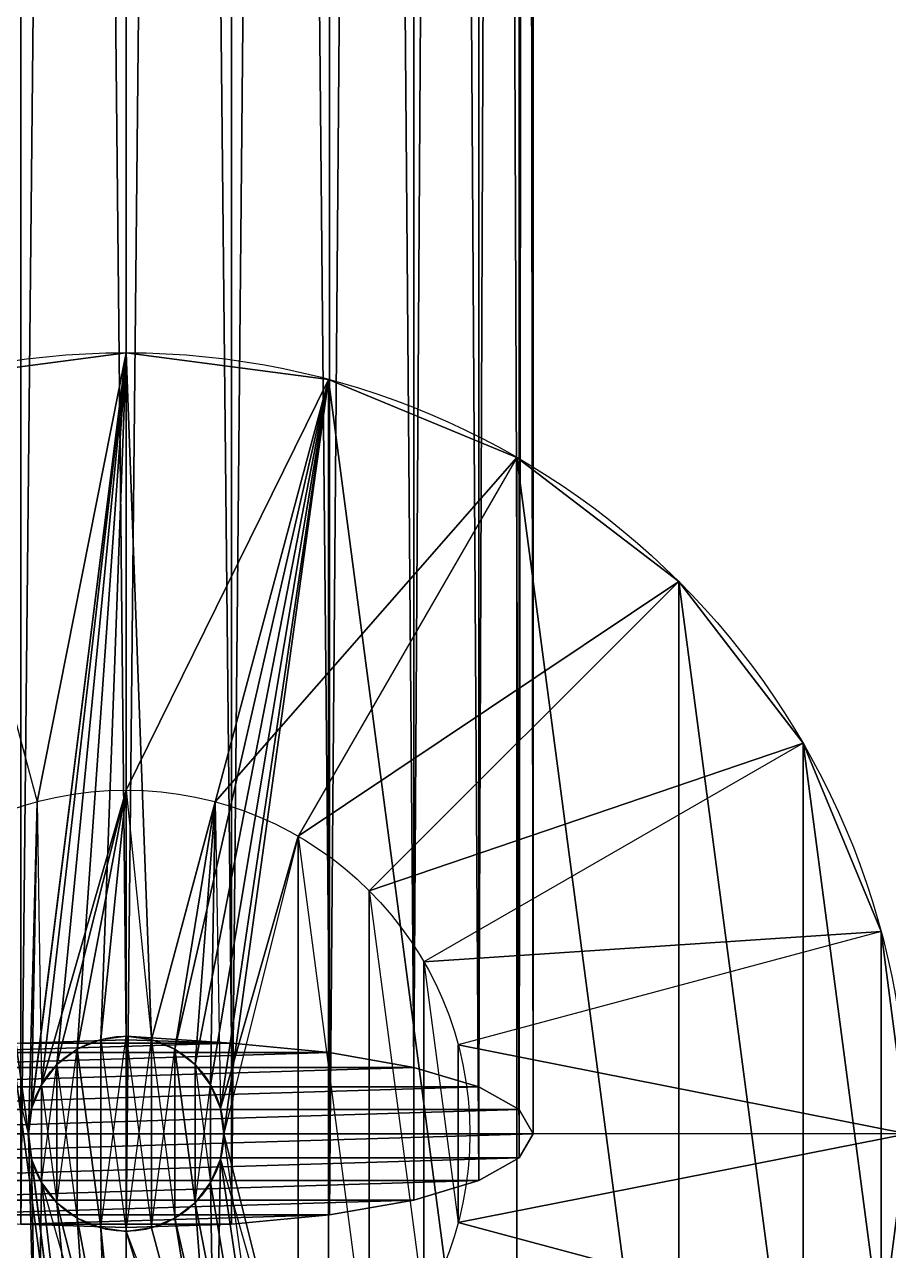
# Model space of a CAD drawing. Header units: metres. Extents: x 7513097.9 to 7513162, y 4691686.1 to 4691732.8.
# Drawn here: x 7513130.3367 to 7513130.3819, y 4691693.0751 to 4691693.1394 of the extents above; entities that cross this region are included whole.
import ezdxf

# ---------------------------------------------------------------- set-up
doc = ezdxf.new("R2010")
doc.units = ezdxf.units.M
doc.layers.add('shtyll_telefoni', color=52, linetype='Continuous')
doc.layers.add('Terreni', color=37, linetype='Continuous')

# ---------------------------------------------------------------- blocks, each defined once
blk = doc.blocks.new('Group_3')
for p, q in [((0.32067, 1.08718, 12.70466), (0.32067, 0.08572, 12.94924)), ((0.33095, 1.08718, 12.70331), (0.33095, 0.08504, 12.94806)), ((0.34052, 1.08718, 12.69935), (0.34052, 0.08412, 12.94432)), ((0.34874, 1.08718, 12.69304), (0.34874, 0.08267, 12.93837)), ((0.35505, 1.08718, 12.68482), (0.35505, 0.08077, 12.93061)), ((0.35901, 1.08718, 12.67525), (0.35901, 0.07857, 12.92158)), ((0.36036, 1.08718, 12.66498), (0.36036, 0.0762, 12.91188)), ((0.35901, 1.08481, 12.65528), (0.35901, 0.07383, 12.90219)), ((0.35505, 1.08261, 12.64625), (0.35505, 0.07163, 12.89315)), ((0.34874, 1.08071, 12.63849), (0.34874, 0.06973, 12.8854)), ((0.34052, 1.07926, 12.63254), (0.34052, 0.06828, 12.87945)), ((0.32067, 1.07803, 12.62752), (0.32067, 0.06705, 12.87443)), ((0.33095, 0.06736, 12.8757), (0.33095, 1.07834, 12.6288)), ((0.32067, 0.1524, 13.00554), (0.32067, 0.10973, 13.09286)), ((0.30095, 0.1498, 13.00554), (0.312, 0.10859, 13.09286)), ((0.3404, 0.1498, 13.00554), (0.32935, 0.10859, 13.09286)), ((0.35877, 0.14219, 13.00554), (0.33744, 0.10524, 13.09286)), ((0.37456, 0.13008, 13.00554), (0.34438, 0.09991, 13.09286)), ((0.38667, 0.1143, 13.00554), (0.34971, 0.09296, 13.09286)), ((0.39428, 0.09592, 13.00554), (0.35306, 0.08488, 13.09286)), ((0.3104, 0.08504, 12.94806), (0.32067, 0.08535, 12.94934)), ((0.31821, 0.0854, 13.00554), (0.31821, 0.0854, 13.09286)), ((0.31821, 0.0854, 13.00554), (0.31821, 0.0854, 12.91188)), ((0.32067, 0.08572, 12.94924), (0.32067, 0.08535, 12.94934)), ((0.32067, 0.08572, 13.00554), (0.32067, 0.08572, 13.09286)), ((0.32067, 0.08572, 12.94924), (0.32067, 0.08572, 12.91188)), ((0.32067, 0.08572, 13.00554), (0.32067, 0.08572, 12.94924)), ((0.32067, 0.08535, 12.94934), (0.33095, 0.08504, 12.94806)), ((0.32314, 0.0854, 13.00554), (0.32314, 0.0854, 13.09286)), ((0.32314, 0.0854, 13.00554), (0.32314, 0.0854, 12.91188)), ((0.33095, 0.08504, 12.94806), (0.34052, 0.08412, 12.94432)), ((0.31591, 0.08445, 13.00554), (0.31591, 0.08445, 13.09286)), ((0.31591, 0.08445, 13.00554), (0.31591, 0.08445, 12.91188)), ((0.32544, 0.08445, 13.00554), (0.32544, 0.08445, 13.09286)), ((0.32544, 0.08445, 13.00554), (0.32544, 0.08445, 12.91188)), ((0.34052, 0.08412, 12.94432), (0.34874, 0.08267, 12.93837)), ((0.31394, 0.08294, 13.00554), (0.31394, 0.08294, 13.09286)), ((0.31394, 0.08294, 13.00554), (0.31394, 0.08294, 12.91188)), ((0.32741, 0.08294, 13.00554), (0.32741, 0.08294, 13.09286)), ((0.32741, 0.08294, 13.00554), (0.32741, 0.08294, 12.91188)), ((0.34874, 0.08267, 12.93837), (0.35505, 0.08077, 12.93061)), ((0.31243, 0.08096, 13.00554), (0.31243, 0.08096, 13.09286)), ((0.31243, 0.08096, 13.00554), (0.31243, 0.08096, 12.91188)), ((0.32892, 0.08096, 13.00554), (0.32892, 0.08096, 13.09286)), ((0.32892, 0.08096, 13.00554), (0.32892, 0.08096, 12.91188)), ((0.35505, 0.08077, 12.93061), (0.35901, 0.07857, 12.92158)), ((0.31147, 0.07867, 13.00554), (0.31147, 0.07867, 13.09286)), ((0.31147, 0.07867, 13.00554), (0.31147, 0.07867, 12.91188)), ((0.32988, 0.07867, 13.00554), (0.32988, 0.07867, 13.09286)), ((0.32988, 0.07867, 13.00554), (0.32988, 0.07867, 12.91188)), ((0.35901, 0.07857, 12.92158), (0.36036, 0.0762, 12.91188)), ((0.31115, 0.0762, 13.00554), (0.31115, 0.0762, 13.09286)), ((0.31115, 0.0762, 13.00554), (0.31115, 0.0762, 12.91188)), ((0.3302, 0.0762, 13.00554), (0.3302, 0.0762, 13.09286)), ((0.3302, 0.0762, 13.00554), (0.3302, 0.0762, 12.91188)), ((0.39687, 0.0762, 13.00554), (0.3542, 0.0762, 13.09286)), ((0.36036, 0.0762, 12.91188), (0.35901, 0.07383, 12.90219)), ((0.31147, 0.07373, 13.00554), (0.31147, 0.07373, 13.09286)), ((0.31147, 0.07373, 13.00554), (0.31147, 0.07373, 12.91188)), ((0.32988, 0.07373, 13.00554), (0.32988, 0.07373, 13.09286)), ((0.32988, 0.07373, 13.00554), (0.32988, 0.07373, 12.91188)), ((0.35901, 0.07383, 12.90219), (0.35505, 0.07163, 12.89315)), ((0.31243, 0.07144, 13.00554), (0.31243, 0.07144, 13.09286)), ((0.31243, 0.07144, 13.00554), (0.31243, 0.07144, 12.91188)), ((0.32892, 0.07144, 13.00554), (0.32892, 0.07144, 13.09286)), ((0.32892, 0.07144, 13.00554), (0.32892, 0.07144, 12.91188)), ((0.35505, 0.07163, 12.89315), (0.34874, 0.06973, 12.8854)), ((0.31394, 0.06946, 13.00554), (0.31394, 0.06946, 13.09286)), ((0.31394, 0.06946, 13.00554), (0.31394, 0.06946, 12.91188)), ((0.32741, 0.06946, 13.00554), (0.32741, 0.06946, 13.09286)), ((0.32741, 0.06946, 13.00554), (0.32741, 0.06946, 12.91188)), ((0.34874, 0.06973, 12.8854), (0.34052, 0.06828, 12.87945)), ((0.34052, 0.06828, 12.87945), (0.33095, 0.06736, 12.8757)), ((0.32067, 0.06705, 12.87443), (0.3104, 0.06736, 12.8757)), ((0.31591, 0.06795, 13.00554), (0.31591, 0.06795, 13.09286)), ((0.31591, 0.06795, 13.00554), (0.31591, 0.06795, 12.91188)), ((0.31821, 0.067, 13.00554), (0.31821, 0.067, 13.09286)), ((0.31821, 0.067, 13.00554), (0.31821, 0.067, 12.91188)), ((0.33095, 0.06736, 12.8757), (0.32067, 0.06705, 12.87443)), ((0.32314, 0.067, 13.00554), (0.32314, 0.067, 13.09286)), ((0.32314, 0.067, 13.00554), (0.32314, 0.067, 12.91188)), ((0.32544, 0.06795, 13.00554), (0.32544, 0.06795, 13.09286)), ((0.32544, 0.06795, 13.00554), (0.32544, 0.06795, 12.91188)), ((0.39428, 0.05648, 13.00554), (0.35306, 0.06752, 13.09286)), ((0.32067, 0.06667, 13.00554), (0.32067, 0.06667, 13.09286)), ((0.32067, 0.06667, 13.00554), (0.32067, 0.06667, 12.91188))]:
    blk.add_line(p, q)
for centre, radius in [((0.32067, 0.0762, 13.00554), 0.0762), ((0.32067, 0.0762, 13.09286), 0.03353), ((0.32067, 0.0762, 13.00554), 0.00952), ((0.32067, 0.0762, 13.09286), 0.00952), ((0.32067, 0.0762, 12.91188), 0.00953)]:
    blk.add_circle(centre, radius)
at = {"color": 9, "true_color": 0xc1c1c1}
mesh = blk.add_polyface(dxfattribs=at)
corners = [(0.32067, 0.08535, 12.94934), (0.3104, 1.08718, 12.70331), (0.3104, 0.08504, 12.94806), (0.32067, 1.08718, 12.70466), (0.32067, 0.08572, 12.94924)]
mesh.append_faces([[corners[k] for k in face] for face in [(0, 1, 2), (3, 0, 4)]], dxfattribs={"vtx0": -1, "color": 9})
mesh.append_faces([[corners[k] for k in face] for face in [(1, 0, 3)]], dxfattribs={"vtx0": -1, "vtx1": -1, "color": 9})
mesh = blk.add_polyface(dxfattribs=at)
corners = [(0.33095, 0.08504, 12.94806), (0.32067, 0.08572, 12.94924), (0.32067, 0.08535, 12.94934), (0.32067, 1.08718, 12.70466), (0.33095, 1.08718, 12.70331)]
mesh.append_faces([[corners[k] for k in face] for face in [(0, 1, 2), (3, 0, 4)]], dxfattribs={"vtx0": -1, "color": 9})
mesh.append_faces([[corners[k] for k in face] for face in [(1, 0, 3)]], dxfattribs={"vtx0": -1, "vtx1": -1, "color": 9})
mesh = blk.add_polyface(dxfattribs=at)
corners = [(0.34052, 0.08412, 12.94432), (0.33095, 1.08718, 12.70331), (0.33095, 0.08504, 12.94806), (0.34052, 1.08718, 12.69935)]
mesh.append_faces([[corners[k] for k in face] for face in [(0, 1, 2), (1, 0, 3)]], dxfattribs={"vtx0": -1, "color": 9})
mesh = blk.add_polyface(dxfattribs=at)
corners = [(0.34874, 0.08267, 12.93837), (0.34052, 1.08718, 12.69935), (0.34052, 0.08412, 12.94432), (0.34874, 1.08718, 12.69304)]
mesh.append_faces([[corners[k] for k in face] for face in [(0, 1, 2), (1, 0, 3)]], dxfattribs={"vtx0": -1, "color": 9})
mesh = blk.add_polyface(dxfattribs=at)
corners = [(0.35505, 1.08718, 12.68482), (0.34874, 0.08267, 12.93837), (0.35505, 0.08077, 12.93061), (0.34874, 1.08718, 12.69304)]
mesh.append_faces([[corners[k] for k in face] for face in [(0, 1, 2), (1, 0, 3)]], dxfattribs={"vtx0": -1, "color": 9})
mesh = blk.add_polyface(dxfattribs=at)
corners = [(0.35901, 1.08718, 12.67525), (0.35505, 0.08077, 12.93061), (0.35901, 0.07857, 12.92158), (0.35505, 1.08718, 12.68482)]
mesh.append_faces([[corners[k] for k in face] for face in [(0, 1, 2), (1, 0, 3)]], dxfattribs={"vtx0": -1, "color": 9})
mesh = blk.add_polyface(dxfattribs=at)
corners = [(0.36036, 1.08718, 12.66498), (0.35901, 0.07857, 12.92158), (0.36036, 0.0762, 12.91188), (0.35901, 1.08718, 12.67525)]
mesh.append_faces([[corners[k] for k in face] for face in [(0, 1, 2), (1, 0, 3)]], dxfattribs={"vtx0": -1, "color": 9})
mesh = blk.add_polyface(dxfattribs=at)
corners = [(0.35901, 1.08481, 12.65528), (0.36036, 0.0762, 12.91188), (0.35901, 0.07383, 12.90219), (0.36036, 1.08718, 12.66498)]
mesh.append_faces([[corners[k] for k in face] for face in [(0, 1, 2), (1, 0, 3)]], dxfattribs={"vtx0": -1, "color": 9})
mesh = blk.add_polyface(dxfattribs=at)
corners = [(0.35505, 1.08261, 12.64625), (0.35901, 0.07383, 12.90219), (0.35505, 0.07163, 12.89315), (0.35901, 1.08481, 12.65528)]
mesh.append_faces([[corners[k] for k in face] for face in [(0, 1, 2), (1, 0, 3)]], dxfattribs={"vtx0": -1, "color": 9})
mesh = blk.add_polyface(dxfattribs=at)
corners = [(0.34874, 1.08071, 12.63849), (0.35505, 0.07163, 12.89315), (0.34874, 0.06973, 12.8854), (0.35505, 1.08261, 12.64625)]
mesh.append_faces([[corners[k] for k in face] for face in [(0, 1, 2), (1, 0, 3)]], dxfattribs={"vtx0": -1, "color": 9})
mesh = blk.add_polyface(dxfattribs=at)
corners = [(0.34874, 1.08071, 12.63849), (0.34052, 0.06828, 12.87945), (0.34052, 1.07926, 12.63254), (0.34874, 0.06973, 12.8854)]
mesh.append_faces([[corners[k] for k in face] for face in [(0, 1, 2), (1, 0, 3)]], dxfattribs={"vtx0": -1, "color": 9})
mesh = blk.add_polyface(dxfattribs=at)
corners = [(0.34052, 1.07926, 12.63254), (0.33095, 0.06736, 12.8757), (0.33095, 1.07834, 12.6288), (0.34052, 0.06828, 12.87945)]
mesh.append_faces([[corners[k] for k in face] for face in [(0, 1, 2), (1, 0, 3)]], dxfattribs={"vtx0": -1, "color": 9})
mesh = blk.add_polyface(dxfattribs=at)
corners = [(0.32067, 1.07803, 12.62752), (0.3104, 0.06736, 12.8757), (0.3104, 1.07834, 12.6288), (0.32067, 0.06705, 12.87443)]
mesh.append_faces([[corners[k] for k in face] for face in [(0, 1, 2), (1, 0, 3)]], dxfattribs={"vtx0": -1, "color": 9})
mesh = blk.add_polyface(dxfattribs=at)
corners = [(0.33095, 1.07834, 12.6288), (0.32067, 0.06705, 12.87443), (0.32067, 1.07803, 12.62752), (0.33095, 0.06736, 12.8757)]
mesh.append_faces([[corners[k] for k in face] for face in [(0, 1, 2), (1, 0, 3)]], dxfattribs={"vtx0": -1, "color": 9})
at = {"color": 19, "true_color": 0x332314}
mesh = blk.add_polyface(dxfattribs=at)
corners = [(0.32067, 0.1524, 13.00554), (0.31115, 0.0762, 13.00554), (0.30095, 0.1498, 13.00554), (0.31147, 0.07867, 13.00554), (0.31243, 0.08096, 13.00554), (0.31394, 0.08294, 13.00554), (0.31591, 0.08445, 13.00554), (0.31821, 0.0854, 13.00554), (0.32067, 0.08572, 13.00554), (0.32314, 0.0854, 13.00554), (0.3404, 0.1498, 13.00554), (0.32544, 0.08445, 13.00554), (0.32741, 0.08294, 13.00554), (0.32892, 0.08096, 13.00554), (0.32988, 0.07867, 13.00554), (0.3302, 0.0762, 13.00554), (0.3404, 0.0026, 13.00554), (0.35877, 0.01021, 13.00554), (0.35877, 0.14219, 13.00554), (0.37456, 0.02232, 13.00554), (0.37456, 0.13008, 13.00554), (0.38667, 0.0381, 13.00554), (0.38667, 0.1143, 13.00554), (0.39428, 0.05648, 13.00554), (0.39428, 0.09592, 13.00554), (0.39687, 0.0762, 13.00554), (0.24707, 0.09592, 13.00554), (0.24707, 0.05648, 13.00554), (0.24447, 0.0762, 13.00554), (0.25468, 0.0381, 13.00554), (0.25468, 0.1143, 13.00554), (0.26679, 0.02232, 13.00554), (0.26679, 0.13008, 13.00554), (0.28257, 0.01021, 13.00554), (0.28257, 0.14219, 13.00554), (0.30095, 0.0026, 13.00554), (0.32067, 0, 13.00554), (0.31147, 0.07373, 13.00554), (0.31243, 0.07144, 13.00554), (0.31394, 0.06946, 13.00554), (0.31591, 0.06795, 13.00554), (0.31821, 0.067, 13.00554), (0.32067, 0.06667, 13.00554), (0.32314, 0.067, 13.00554), (0.32544, 0.06795, 13.00554), (0.32741, 0.06946, 13.00554), (0.32892, 0.07144, 13.00554), (0.32988, 0.07373, 13.00554)]
mesh.append_faces([[corners[k] for k in face] for face in [(23, 24, 25), (26, 27, 28)]], dxfattribs={"vtx0": -1, "color": 19})
mesh.append_faces([[corners[k] for k in face] for face in [(0, 1, 2), (1, 0, 3), (3, 0, 4), (4, 0, 5), (5, 0, 6), (6, 0, 7), (7, 0, 8), (8, 0, 9), (9, 10, 11), (11, 10, 12), (12, 10, 13), (13, 10, 14), (14, 10, 15), (16, 10, 17), (17, 18, 19), (19, 20, 21), (21, 22, 23), (27, 26, 29), (29, 30, 31), (31, 32, 33), (33, 34, 35), (35, 2, 36), (36, 42, 16)]], dxfattribs={"vtx0": -1, "vtx1": -1, "color": 19})
mesh.append_faces([[corners[k] for k in face] for face in [(15, 10, 16), (36, 2, 1)]], dxfattribs={"vtx0": -1, "vtx1": -1, "vtx2": -1, "color": 19})
mesh.append_faces([[corners[k] for k in face] for face in [(9, 0, 10), (17, 10, 18), (19, 18, 20), (21, 20, 22), (23, 22, 24), (29, 26, 30), (31, 30, 32), (33, 32, 34), (35, 34, 2), (36, 1, 37), (36, 37, 38), (36, 38, 39), (36, 39, 40), (36, 40, 41), (36, 41, 42), (16, 42, 43), (16, 43, 44), (16, 44, 45), (16, 45, 46), (16, 46, 47), (16, 47, 15)]], dxfattribs={"vtx0": -1, "vtx2": -1, "color": 19})
mesh = blk.add_polyface(dxfattribs=at)
corners = [(0.312, 0.10859, 13.09286), (0.32067, 0.1524, 13.00554), (0.30095, 0.1498, 13.00554), (0.32067, 0.10973, 13.09286)]
mesh.append_faces([[corners[k] for k in face] for face in [(0, 1, 2), (1, 0, 3)]], dxfattribs={"vtx0": -1, "color": 19})
mesh = blk.add_polyface(dxfattribs=at)
corners = [(0.32067, 0.10973, 13.09286), (0.3404, 0.1498, 13.00554), (0.32067, 0.1524, 13.00554), (0.32935, 0.10859, 13.09286)]
mesh.append_faces([[corners[k] for k in face] for face in [(0, 1, 2), (1, 0, 3)]], dxfattribs={"vtx0": -1, "color": 19})
mesh = blk.add_polyface(dxfattribs=at)
corners = [(0.30391, 0.10524, 13.09286), (0.30095, 0.1498, 13.00554), (0.28257, 0.14219, 13.00554), (0.312, 0.10859, 13.09286)]
mesh.append_faces([[corners[k] for k in face] for face in [(0, 1, 2), (1, 0, 3)]], dxfattribs={"vtx0": -1, "color": 19})
mesh = blk.add_polyface(dxfattribs=at)
corners = [(0.32935, 0.10859, 13.09286), (0.35877, 0.14219, 13.00554), (0.3404, 0.1498, 13.00554), (0.33744, 0.10524, 13.09286)]
mesh.append_faces([[corners[k] for k in face] for face in [(0, 1, 2), (1, 0, 3)]], dxfattribs={"vtx0": -1, "color": 19})
mesh = blk.add_polyface(dxfattribs=at)
corners = [(0.33744, 0.10524, 13.09286), (0.37456, 0.13008, 13.00554), (0.35877, 0.14219, 13.00554), (0.34438, 0.09991, 13.09286)]
mesh.append_faces([[corners[k] for k in face] for face in [(0, 1, 2), (1, 0, 3)]], dxfattribs={"vtx0": -1, "color": 19})
mesh = blk.add_polyface(dxfattribs=at)
corners = [(0.38667, 0.1143, 13.00554), (0.34438, 0.09991, 13.09286), (0.34971, 0.09296, 13.09286), (0.37456, 0.13008, 13.00554)]
mesh.append_faces([[corners[k] for k in face] for face in [(0, 1, 2), (1, 0, 3)]], dxfattribs={"vtx0": -1, "color": 19})
mesh = blk.add_polyface(dxfattribs=at)
corners = [(0.39428, 0.09592, 13.00554), (0.34971, 0.09296, 13.09286), (0.35306, 0.08488, 13.09286), (0.38667, 0.1143, 13.00554)]
mesh.append_faces([[corners[k] for k in face] for face in [(0, 1, 2), (1, 0, 3)]], dxfattribs={"vtx0": -1, "color": 19})
mesh = blk.add_polyface(dxfattribs=at)
corners = [(0.28829, 0.06752, 13.09286), (0.28829, 0.08488, 13.09286), (0.28715, 0.0762, 13.09286), (0.29164, 0.05944, 13.09286), (0.29164, 0.09296, 13.09286), (0.29697, 0.05249, 13.09286), (0.29697, 0.09991, 13.09286), (0.30391, 0.04716, 13.09286), (0.30391, 0.10524, 13.09286), (0.312, 0.04381, 13.09286), (0.31115, 0.0762, 13.09286), (0.31147, 0.07373, 13.09286), (0.31243, 0.07144, 13.09286), (0.32067, 0.04267, 13.09286), (0.31394, 0.06946, 13.09286), (0.31591, 0.06795, 13.09286), (0.31821, 0.067, 13.09286), (0.32067, 0.06667, 13.09286), (0.32935, 0.04381, 13.09286), (0.32314, 0.067, 13.09286), (0.32544, 0.06795, 13.09286), (0.32741, 0.06946, 13.09286), (0.32892, 0.07144, 13.09286), (0.32988, 0.07373, 13.09286), (0.33744, 0.04716, 13.09286), (0.3302, 0.0762, 13.09286), (0.312, 0.10859, 13.09286), (0.31147, 0.07867, 13.09286), (0.31243, 0.08096, 13.09286), (0.32067, 0.10973, 13.09286), (0.31394, 0.08294, 13.09286), (0.31591, 0.08445, 13.09286), (0.31821, 0.0854, 13.09286), (0.32067, 0.08572, 13.09286), (0.32314, 0.0854, 13.09286), (0.32935, 0.10859, 13.09286), (0.32544, 0.08445, 13.09286), (0.32741, 0.08294, 13.09286), (0.32892, 0.08096, 13.09286), (0.32988, 0.07867, 13.09286), (0.33744, 0.10524, 13.09286), (0.34438, 0.05249, 13.09286), (0.34438, 0.09991, 13.09286), (0.34971, 0.05944, 13.09286), (0.34971, 0.09296, 13.09286), (0.35306, 0.06752, 13.09286), (0.35306, 0.08488, 13.09286), (0.3542, 0.0762, 13.09286)]
mesh.append_faces([[corners[k] for k in face] for face in [(0, 1, 2), (46, 45, 47)]], dxfattribs={"vtx0": -1, "color": 19})
mesh.append_faces([[corners[k] for k in face] for face in [(1, 3, 4), (4, 5, 6), (6, 7, 8), (10, 9, 11), (11, 9, 12), (12, 13, 14), (14, 13, 15), (15, 13, 16), (16, 13, 17), (17, 18, 19), (19, 18, 20), (20, 18, 21), (21, 18, 22), (22, 18, 23), (23, 24, 25), (26, 28, 29), (29, 34, 35), (35, 39, 40), (40, 41, 42), (42, 43, 44), (44, 45, 46)]], dxfattribs={"vtx0": -1, "vtx1": -1, "color": 19})
mesh.append_faces([[corners[k] for k in face] for face in [(8, 9, 10), (40, 25, 24)]], dxfattribs={"vtx0": -1, "vtx1": -1, "vtx2": -1, "color": 19})
mesh.append_faces([[corners[k] for k in face] for face in [(1, 0, 3), (4, 3, 5), (6, 5, 7), (8, 7, 9), (12, 9, 13), (17, 13, 18), (23, 18, 24), (10, 26, 8), (26, 10, 27), (26, 27, 28), (29, 28, 30), (29, 30, 31), (29, 31, 32), (29, 32, 33), (29, 33, 34), (35, 34, 36), (35, 36, 37), (35, 37, 38), (35, 38, 39), (40, 39, 25), (40, 24, 41), (42, 41, 43), (44, 43, 45)]], dxfattribs={"vtx0": -1, "vtx2": -1, "color": 19})
mesh = blk.add_polyface(dxfattribs=at)
corners = [(0.39687, 0.0762, 13.00554), (0.35306, 0.08488, 13.09286), (0.3542, 0.0762, 13.09286), (0.39428, 0.09592, 13.00554)]
mesh.append_faces([[corners[k] for k in face] for face in [(0, 1, 2), (1, 0, 3)]], dxfattribs={"vtx0": -1, "color": 19})
mesh = blk.add_polyface()
corners = [(0.33095, 0.06736, 12.8757), (0.3104, 0.06736, 12.8757), (0.32067, 0.06705, 12.87443), (0.34052, 0.06828, 12.87945), (0.30083, 0.06828, 12.87945), (0.34874, 0.06973, 12.8854), (0.29261, 0.06973, 12.8854), (0.35505, 0.07163, 12.89315), (0.2863, 0.07163, 12.89315), (0.35901, 0.07383, 12.90219), (0.28234, 0.07383, 12.90219), (0.36036, 0.0762, 12.91188), (0.28099, 0.0762, 12.91188), (0.35901, 0.07857, 12.92158), (0.28234, 0.07857, 12.92158), (0.35505, 0.08077, 12.93061), (0.2863, 0.08077, 12.93061), (0.34874, 0.08267, 12.93837), (0.29261, 0.08267, 12.93837), (0.34052, 0.08412, 12.94432), (0.30083, 0.08412, 12.94432), (0.33095, 0.08504, 12.94806), (0.3104, 0.08504, 12.94806), (0.32067, 0.08535, 12.94934)]
mesh.append_faces([[corners[k] for k in face] for face in [(0, 1, 2), (22, 21, 23)]], dxfattribs={"vtx0": -1})
mesh.append_faces([[corners[k] for k in face] for face in [(1, 3, 4), (4, 5, 6), (6, 7, 8), (8, 9, 10), (10, 11, 12), (12, 13, 14), (14, 15, 16), (16, 17, 18), (18, 19, 20), (20, 21, 22)]], dxfattribs={"vtx0": -1, "vtx1": -1})
mesh.append_faces([[corners[k] for k in face] for face in [(1, 0, 3), (4, 3, 5), (6, 5, 7), (8, 7, 9), (10, 9, 11), (12, 11, 13), (14, 13, 15), (16, 15, 17), (18, 17, 19), (20, 19, 21)]], dxfattribs={"vtx0": -1, "vtx2": -1})
mesh = blk.add_polyface()
corners = [(0.31147, 0.07373, 13.00554), (0.31147, 0.07867, 13.00554), (0.31115, 0.0762, 13.00554), (0.31243, 0.07144, 13.00554), (0.31243, 0.08096, 13.00554), (0.31394, 0.06946, 13.00554), (0.31394, 0.08294, 13.00554), (0.31591, 0.06795, 13.00554), (0.31591, 0.08445, 13.00554), (0.31821, 0.067, 13.00554), (0.31821, 0.0854, 13.00554), (0.32067, 0.06667, 13.00554), (0.32067, 0.08572, 13.00554), (0.32314, 0.067, 13.00554), (0.32314, 0.0854, 13.00554), (0.32544, 0.06795, 13.00554), (0.32544, 0.08445, 13.00554), (0.32741, 0.06946, 13.00554), (0.32741, 0.08294, 13.00554), (0.32892, 0.07144, 13.00554), (0.32892, 0.08096, 13.00554), (0.32988, 0.07373, 13.00554), (0.32988, 0.07867, 13.00554), (0.3302, 0.0762, 13.00554)]
mesh.append_faces([[corners[k] for k in face] for face in [(0, 1, 2), (22, 21, 23)]], dxfattribs={"vtx0": -1})
mesh.append_faces([[corners[k] for k in face] for face in [(1, 3, 4), (4, 5, 6), (6, 7, 8), (8, 9, 10), (10, 11, 12), (12, 13, 14), (14, 15, 16), (16, 17, 18), (18, 19, 20), (20, 21, 22)]], dxfattribs={"vtx0": -1, "vtx1": -1})
mesh.append_faces([[corners[k] for k in face] for face in [(1, 0, 3), (4, 3, 5), (6, 5, 7), (8, 7, 9), (10, 9, 11), (12, 11, 13), (14, 13, 15), (16, 15, 17), (18, 17, 19), (20, 19, 21)]], dxfattribs={"vtx0": -1, "vtx2": -1})
mesh = blk.add_polyface()
corners = [(0.31147, 0.07867, 12.91188), (0.31147, 0.07373, 12.91188), (0.31115, 0.0762, 12.91188), (0.31243, 0.08096, 12.91188), (0.31243, 0.07144, 12.91188), (0.31394, 0.08294, 12.91188), (0.31394, 0.06946, 12.91188), (0.31591, 0.08445, 12.91188), (0.31591, 0.06795, 12.91188), (0.31821, 0.067, 12.91188), (0.31821, 0.0854, 12.91188), (0.32067, 0.08572, 12.91188), (0.32067, 0.06667, 12.91188), (0.32314, 0.0854, 12.91188), (0.32314, 0.067, 12.91188), (0.32544, 0.08445, 12.91188), (0.32544, 0.06795, 12.91188), (0.32741, 0.06946, 12.91188), (0.32741, 0.08294, 12.91188), (0.32892, 0.08096, 12.91188), (0.32892, 0.07144, 12.91188), (0.32988, 0.07867, 12.91188), (0.32988, 0.07373, 12.91188), (0.3302, 0.0762, 12.91188)]
mesh.append_faces([[corners[k] for k in face] for face in [(0, 1, 2), (22, 21, 23)]], dxfattribs={"vtx0": -1})
mesh.append_faces([[corners[k] for k in face] for face in [(1, 3, 4), (4, 5, 6), (6, 7, 8), (8, 7, 9), (9, 11, 12), (12, 13, 14), (14, 15, 16), (16, 15, 17), (17, 19, 20), (20, 21, 22)]], dxfattribs={"vtx0": -1, "vtx1": -1})
mesh.append_faces([[corners[k] for k in face] for face in [(1, 0, 3), (4, 3, 5), (6, 5, 7), (9, 7, 10), (9, 10, 11), (12, 11, 13), (14, 13, 15), (17, 15, 18), (17, 18, 19), (20, 19, 21)]], dxfattribs={"vtx0": -1, "vtx2": -1})
mesh = blk.add_polyface()
corners = [(0.31821, 0.0854, 13.09286), (0.31591, 0.08445, 13.00554), (0.31821, 0.0854, 13.00554), (0.31591, 0.08445, 13.09286)]
mesh.append_faces([[corners[k] for k in face] for face in [(0, 1, 2), (1, 0, 3)]], dxfattribs={"vtx0": -1})
mesh = blk.add_polyface()
corners = [(0.31591, 0.08445, 13.00554), (0.31821, 0.0854, 12.91188), (0.31591, 0.08445, 12.91188), (0.31821, 0.0854, 13.00554)]
mesh.append_faces([[corners[k] for k in face] for face in [(0, 1, 2), (1, 0, 3)]], dxfattribs={"vtx0": -1})
mesh = blk.add_polyface()
corners = [(0.32067, 0.08572, 13.09286), (0.31821, 0.0854, 13.00554), (0.32067, 0.08572, 13.00554), (0.31821, 0.0854, 13.09286)]
mesh.append_faces([[corners[k] for k in face] for face in [(0, 1, 2), (1, 0, 3)]], dxfattribs={"vtx0": -1})
mesh = blk.add_polyface()
corners = [(0.31821, 0.0854, 13.00554), (0.32067, 0.08572, 12.91188), (0.31821, 0.0854, 12.91188), (0.32067, 0.08572, 12.94924), (0.32067, 0.08572, 13.00554)]
mesh.append_faces([[corners[k] for k in face] for face in [(0, 1, 2), (3, 0, 4)]], dxfattribs={"vtx0": -1})
mesh.append_faces([[corners[k] for k in face] for face in [(1, 0, 3)]], dxfattribs={"vtx0": -1, "vtx1": -1})
mesh = blk.add_polyface()
corners = [(0.32314, 0.0854, 13.09286), (0.32067, 0.08572, 13.00554), (0.32314, 0.0854, 13.00554), (0.32067, 0.08572, 13.09286)]
mesh.append_faces([[corners[k] for k in face] for face in [(0, 1, 2), (1, 0, 3)]], dxfattribs={"vtx0": -1})
mesh = blk.add_polyface()
corners = [(0.32067, 0.08572, 12.94924), (0.32314, 0.0854, 12.91188), (0.32067, 0.08572, 12.91188), (0.32314, 0.0854, 13.00554), (0.32067, 0.08572, 13.00554)]
mesh.append_faces([[corners[k] for k in face] for face in [(0, 1, 2), (3, 0, 4)]], dxfattribs={"vtx0": -1})
mesh.append_faces([[corners[k] for k in face] for face in [(1, 0, 3)]], dxfattribs={"vtx0": -1, "vtx1": -1})
mesh = blk.add_polyface()
corners = [(0.32544, 0.08445, 13.09286), (0.32314, 0.0854, 13.00554), (0.32544, 0.08445, 13.00554), (0.32314, 0.0854, 13.09286)]
mesh.append_faces([[corners[k] for k in face] for face in [(0, 1, 2), (1, 0, 3)]], dxfattribs={"vtx0": -1})
mesh = blk.add_polyface()
corners = [(0.32314, 0.0854, 13.00554), (0.32544, 0.08445, 12.91188), (0.32314, 0.0854, 12.91188), (0.32544, 0.08445, 13.00554)]
mesh.append_faces([[corners[k] for k in face] for face in [(0, 1, 2), (1, 0, 3)]], dxfattribs={"vtx0": -1})
mesh = blk.add_polyface()
corners = [(0.31591, 0.08445, 13.09286), (0.31394, 0.08294, 13.00554), (0.31591, 0.08445, 13.00554), (0.31394, 0.08294, 13.09286)]
mesh.append_faces([[corners[k] for k in face] for face in [(0, 1, 2), (1, 0, 3)]], dxfattribs={"vtx0": -1})
mesh = blk.add_polyface()
corners = [(0.31394, 0.08294, 13.00554), (0.31591, 0.08445, 12.91188), (0.31394, 0.08294, 12.91188), (0.31591, 0.08445, 13.00554)]
mesh.append_faces([[corners[k] for k in face] for face in [(0, 1, 2), (1, 0, 3)]], dxfattribs={"vtx0": -1})
mesh = blk.add_polyface()
corners = [(0.32741, 0.08294, 13.09286), (0.32544, 0.08445, 13.00554), (0.32741, 0.08294, 13.00554), (0.32544, 0.08445, 13.09286)]
mesh.append_faces([[corners[k] for k in face] for face in [(0, 1, 2), (1, 0, 3)]], dxfattribs={"vtx0": -1})
mesh = blk.add_polyface()
corners = [(0.32544, 0.08445, 13.00554), (0.32741, 0.08294, 12.91188), (0.32544, 0.08445, 12.91188), (0.32741, 0.08294, 13.00554)]
mesh.append_faces([[corners[k] for k in face] for face in [(0, 1, 2), (1, 0, 3)]], dxfattribs={"vtx0": -1})
mesh = blk.add_polyface()
corners = [(0.31394, 0.08294, 13.00554), (0.31243, 0.08096, 13.09286), (0.31243, 0.08096, 13.00554), (0.31394, 0.08294, 13.09286)]
mesh.append_faces([[corners[k] for k in face] for face in [(0, 1, 2), (1, 0, 3)]], dxfattribs={"vtx0": -1})
mesh = blk.add_polyface()
corners = [(0.31394, 0.08294, 13.00554), (0.31243, 0.08096, 12.91188), (0.31243, 0.08096, 13.00554), (0.31394, 0.08294, 12.91188)]
mesh.append_faces([[corners[k] for k in face] for face in [(0, 1, 2), (1, 0, 3)]], dxfattribs={"vtx0": -1})
mesh = blk.add_polyface()
corners = [(0.32741, 0.08294, 13.09286), (0.32892, 0.08096, 13.00554), (0.32892, 0.08096, 13.09286), (0.32741, 0.08294, 13.00554)]
mesh.append_faces([[corners[k] for k in face] for face in [(0, 1, 2), (1, 0, 3)]], dxfattribs={"vtx0": -1})
mesh = blk.add_polyface()
corners = [(0.32741, 0.08294, 12.91188), (0.32892, 0.08096, 13.00554), (0.32892, 0.08096, 12.91188), (0.32741, 0.08294, 13.00554)]
mesh.append_faces([[corners[k] for k in face] for face in [(0, 1, 2), (1, 0, 3)]], dxfattribs={"vtx0": -1})
mesh = blk.add_polyface()
corners = [(0.31243, 0.08096, 13.00554), (0.31147, 0.07867, 13.09286), (0.31147, 0.07867, 13.00554), (0.31243, 0.08096, 13.09286)]
mesh.append_faces([[corners[k] for k in face] for face in [(0, 1, 2), (1, 0, 3)]], dxfattribs={"vtx0": -1})
mesh = blk.add_polyface()
corners = [(0.31243, 0.08096, 13.00554), (0.31147, 0.07867, 12.91188), (0.31147, 0.07867, 13.00554), (0.31243, 0.08096, 12.91188)]
mesh.append_faces([[corners[k] for k in face] for face in [(0, 1, 2), (1, 0, 3)]], dxfattribs={"vtx0": -1})
mesh = blk.add_polyface()
corners = [(0.32892, 0.08096, 13.09286), (0.32988, 0.07867, 13.00554), (0.32988, 0.07867, 13.09286), (0.32892, 0.08096, 13.00554)]
mesh.append_faces([[corners[k] for k in face] for face in [(0, 1, 2), (1, 0, 3)]], dxfattribs={"vtx0": -1})
mesh = blk.add_polyface()
corners = [(0.32892, 0.08096, 12.91188), (0.32988, 0.07867, 13.00554), (0.32988, 0.07867, 12.91188), (0.32892, 0.08096, 13.00554)]
mesh.append_faces([[corners[k] for k in face] for face in [(0, 1, 2), (1, 0, 3)]], dxfattribs={"vtx0": -1})
mesh = blk.add_polyface()
corners = [(0.31147, 0.07867, 13.00554), (0.31115, 0.0762, 13.09286), (0.31115, 0.0762, 13.00554), (0.31147, 0.07867, 13.09286)]
mesh.append_faces([[corners[k] for k in face] for face in [(0, 1, 2), (1, 0, 3)]], dxfattribs={"vtx0": -1})
mesh = blk.add_polyface()
corners = [(0.31147, 0.07867, 13.00554), (0.31115, 0.0762, 12.91188), (0.31115, 0.0762, 13.00554), (0.31147, 0.07867, 12.91188)]
mesh.append_faces([[corners[k] for k in face] for face in [(0, 1, 2), (1, 0, 3)]], dxfattribs={"vtx0": -1})
mesh = blk.add_polyface()
corners = [(0.32988, 0.07867, 13.09286), (0.3302, 0.0762, 13.00554), (0.3302, 0.0762, 13.09286), (0.32988, 0.07867, 13.00554)]
mesh.append_faces([[corners[k] for k in face] for face in [(0, 1, 2), (1, 0, 3)]], dxfattribs={"vtx0": -1})
mesh = blk.add_polyface()
corners = [(0.32988, 0.07867, 12.91188), (0.3302, 0.0762, 13.00554), (0.3302, 0.0762, 12.91188), (0.32988, 0.07867, 13.00554)]
mesh.append_faces([[corners[k] for k in face] for face in [(0, 1, 2), (1, 0, 3)]], dxfattribs={"vtx0": -1})
mesh = blk.add_polyface()
corners = [(0.31115, 0.0762, 13.00554), (0.31147, 0.07373, 13.09286), (0.31147, 0.07373, 13.00554), (0.31115, 0.0762, 13.09286)]
mesh.append_faces([[corners[k] for k in face] for face in [(0, 1, 2), (1, 0, 3)]], dxfattribs={"vtx0": -1})
mesh = blk.add_polyface()
corners = [(0.31115, 0.0762, 13.00554), (0.31147, 0.07373, 12.91188), (0.31147, 0.07373, 13.00554), (0.31115, 0.0762, 12.91188)]
mesh.append_faces([[corners[k] for k in face] for face in [(0, 1, 2), (1, 0, 3)]], dxfattribs={"vtx0": -1})
mesh = blk.add_polyface()
corners = [(0.3302, 0.0762, 13.09286), (0.32988, 0.07373, 13.00554), (0.32988, 0.07373, 13.09286), (0.3302, 0.0762, 13.00554)]
mesh.append_faces([[corners[k] for k in face] for face in [(0, 1, 2), (1, 0, 3)]], dxfattribs={"vtx0": -1})
mesh = blk.add_polyface()
corners = [(0.3302, 0.0762, 12.91188), (0.32988, 0.07373, 13.00554), (0.32988, 0.07373, 12.91188), (0.3302, 0.0762, 13.00554)]
mesh.append_faces([[corners[k] for k in face] for face in [(0, 1, 2), (1, 0, 3)]], dxfattribs={"vtx0": -1})
mesh = blk.add_polyface(dxfattribs=at)
corners = [(0.39687, 0.0762, 13.00554), (0.35306, 0.06752, 13.09286), (0.39428, 0.05648, 13.00554), (0.3542, 0.0762, 13.09286)]
mesh.append_faces([[corners[k] for k in face] for face in [(0, 1, 2), (1, 0, 3)]], dxfattribs={"vtx0": -1, "color": 19})
mesh = blk.add_polyface()
corners = [(0.31147, 0.07373, 13.00554), (0.31243, 0.07144, 13.09286), (0.31243, 0.07144, 13.00554), (0.31147, 0.07373, 13.09286)]
mesh.append_faces([[corners[k] for k in face] for face in [(0, 1, 2), (1, 0, 3)]], dxfattribs={"vtx0": -1})
mesh = blk.add_polyface()
corners = [(0.31147, 0.07373, 13.00554), (0.31243, 0.07144, 12.91188), (0.31243, 0.07144, 13.00554), (0.31147, 0.07373, 12.91188)]
mesh.append_faces([[corners[k] for k in face] for face in [(0, 1, 2), (1, 0, 3)]], dxfattribs={"vtx0": -1})
mesh = blk.add_polyface()
corners = [(0.32988, 0.07373, 13.09286), (0.32892, 0.07144, 13.00554), (0.32892, 0.07144, 13.09286), (0.32988, 0.07373, 13.00554)]
mesh.append_faces([[corners[k] for k in face] for face in [(0, 1, 2), (1, 0, 3)]], dxfattribs={"vtx0": -1})
mesh = blk.add_polyface()
corners = [(0.32988, 0.07373, 12.91188), (0.32892, 0.07144, 13.00554), (0.32892, 0.07144, 12.91188), (0.32988, 0.07373, 13.00554)]
mesh.append_faces([[corners[k] for k in face] for face in [(0, 1, 2), (1, 0, 3)]], dxfattribs={"vtx0": -1})
mesh = blk.add_polyface()
corners = [(0.31243, 0.07144, 13.00554), (0.31394, 0.06946, 13.09286), (0.31394, 0.06946, 13.00554), (0.31243, 0.07144, 13.09286)]
mesh.append_faces([[corners[k] for k in face] for face in [(0, 1, 2), (1, 0, 3)]], dxfattribs={"vtx0": -1})
mesh = blk.add_polyface()
corners = [(0.31243, 0.07144, 13.00554), (0.31394, 0.06946, 12.91188), (0.31394, 0.06946, 13.00554), (0.31243, 0.07144, 12.91188)]
mesh.append_faces([[corners[k] for k in face] for face in [(0, 1, 2), (1, 0, 3)]], dxfattribs={"vtx0": -1})
mesh = blk.add_polyface()
corners = [(0.32892, 0.07144, 13.09286), (0.32741, 0.06946, 13.00554), (0.32741, 0.06946, 13.09286), (0.32892, 0.07144, 13.00554)]
mesh.append_faces([[corners[k] for k in face] for face in [(0, 1, 2), (1, 0, 3)]], dxfattribs={"vtx0": -1})
mesh = blk.add_polyface()
corners = [(0.32892, 0.07144, 12.91188), (0.32741, 0.06946, 13.00554), (0.32741, 0.06946, 12.91188), (0.32892, 0.07144, 13.00554)]
mesh.append_faces([[corners[k] for k in face] for face in [(0, 1, 2), (1, 0, 3)]], dxfattribs={"vtx0": -1})
mesh = blk.add_polyface()
corners = [(0.31394, 0.06946, 13.09286), (0.31591, 0.06795, 13.00554), (0.31394, 0.06946, 13.00554), (0.31591, 0.06795, 13.09286)]
mesh.append_faces([[corners[k] for k in face] for face in [(0, 1, 2), (1, 0, 3)]], dxfattribs={"vtx0": -1})
mesh = blk.add_polyface()
corners = [(0.31591, 0.06795, 13.00554), (0.31394, 0.06946, 12.91188), (0.31591, 0.06795, 12.91188), (0.31394, 0.06946, 13.00554)]
mesh.append_faces([[corners[k] for k in face] for face in [(0, 1, 2), (1, 0, 3)]], dxfattribs={"vtx0": -1})
mesh = blk.add_polyface()
corners = [(0.32544, 0.06795, 13.09286), (0.32741, 0.06946, 13.00554), (0.32544, 0.06795, 13.00554), (0.32741, 0.06946, 13.09286)]
mesh.append_faces([[corners[k] for k in face] for face in [(0, 1, 2), (1, 0, 3)]], dxfattribs={"vtx0": -1})
mesh = blk.add_polyface()
corners = [(0.32741, 0.06946, 13.00554), (0.32544, 0.06795, 12.91188), (0.32741, 0.06946, 12.91188), (0.32544, 0.06795, 13.00554)]
mesh.append_faces([[corners[k] for k in face] for face in [(0, 1, 2), (1, 0, 3)]], dxfattribs={"vtx0": -1})
mesh = blk.add_polyface()
corners = [(0.31591, 0.06795, 13.09286), (0.31821, 0.067, 13.00554), (0.31591, 0.06795, 13.00554), (0.31821, 0.067, 13.09286)]
mesh.append_faces([[corners[k] for k in face] for face in [(0, 1, 2), (1, 0, 3)]], dxfattribs={"vtx0": -1})
mesh = blk.add_polyface()
corners = [(0.31821, 0.067, 13.00554), (0.31591, 0.06795, 12.91188), (0.31821, 0.067, 12.91188), (0.31591, 0.06795, 13.00554)]
mesh.append_faces([[corners[k] for k in face] for face in [(0, 1, 2), (1, 0, 3)]], dxfattribs={"vtx0": -1})
mesh = blk.add_polyface()
corners = [(0.31821, 0.067, 13.09286), (0.32067, 0.06667, 13.00554), (0.31821, 0.067, 13.00554), (0.32067, 0.06667, 13.09286)]
mesh.append_faces([[corners[k] for k in face] for face in [(0, 1, 2), (1, 0, 3)]], dxfattribs={"vtx0": -1})
mesh = blk.add_polyface()
corners = [(0.32067, 0.06667, 13.00554), (0.31821, 0.067, 12.91188), (0.32067, 0.06667, 12.91188), (0.31821, 0.067, 13.00554)]
mesh.append_faces([[corners[k] for k in face] for face in [(0, 1, 2), (1, 0, 3)]], dxfattribs={"vtx0": -1})
mesh = blk.add_polyface()
corners = [(0.32067, 0.06667, 13.09286), (0.32314, 0.067, 13.00554), (0.32067, 0.06667, 13.00554), (0.32314, 0.067, 13.09286)]
mesh.append_faces([[corners[k] for k in face] for face in [(0, 1, 2), (1, 0, 3)]], dxfattribs={"vtx0": -1})
mesh = blk.add_polyface()
corners = [(0.32314, 0.067, 13.00554), (0.32067, 0.06667, 12.91188), (0.32314, 0.067, 12.91188), (0.32067, 0.06667, 13.00554)]
mesh.append_faces([[corners[k] for k in face] for face in [(0, 1, 2), (1, 0, 3)]], dxfattribs={"vtx0": -1})
mesh = blk.add_polyface()
corners = [(0.32314, 0.067, 13.09286), (0.32544, 0.06795, 13.00554), (0.32314, 0.067, 13.00554), (0.32544, 0.06795, 13.09286)]
mesh.append_faces([[corners[k] for k in face] for face in [(0, 1, 2), (1, 0, 3)]], dxfattribs={"vtx0": -1})
mesh = blk.add_polyface()
corners = [(0.32544, 0.06795, 13.00554), (0.32314, 0.067, 12.91188), (0.32544, 0.06795, 12.91188), (0.32314, 0.067, 13.00554)]
mesh.append_faces([[corners[k] for k in face] for face in [(0, 1, 2), (1, 0, 3)]], dxfattribs={"vtx0": -1})
mesh = blk.add_polyface(dxfattribs=at)
corners = [(0.39428, 0.05648, 13.00554), (0.34971, 0.05944, 13.09286), (0.38667, 0.0381, 13.00554), (0.35306, 0.06752, 13.09286)]
mesh.append_faces([[corners[k] for k in face] for face in [(0, 1, 2), (1, 0, 3)]], dxfattribs={"vtx0": -1, "color": 19})
blk = doc.blocks.new('commercial_telephone_pole')
blk.add_blockref('Group_3', (0, 3.2022))

msp = doc.modelspace()

# ---------------------------------------------------------------- linework, layer by layer
at = {"layer": 'Terreni', "linetype": 'Continuous', "lineweight": -3}
for points in [[(7513130.342, 4691693.74, 574.498), (7513130.248, 4691693.845, 574.604), (7513122.142072, 4691687.132254, 574.478)], [(7513131.103723, 4691693.799593, 574.604), (7513130.342, 4691693.74, 574.498), (7513130.555, 4691692.918, 574.654)], [(7513130.342, 4691693.74, 574.498), (7513122.142072, 4691687.132254, 574.478), (7513130.554875, 4691692.917594, 574.654)], [(7513130.554875, 4691692.917594, 574.654), (7513130.555, 4691692.918, 574.654), (7513130.342, 4691693.74, 574.498)]]:
    msp.add_3dface(points, dxfattribs=at)

# ---------------------------------------------------------------- block references
at = {"layer": 'shtyll_telefoni', "xscale": 0.5373897179972856, "yscale": 0.5373897179972856, "zscale": 0.5373897179972856}
msp.add_blockref('commercial_telephone_pole', (7513130.169673, 4691691.31947, 574.498), dxfattribs=at)

doc.saveas('drawing.dxf')
